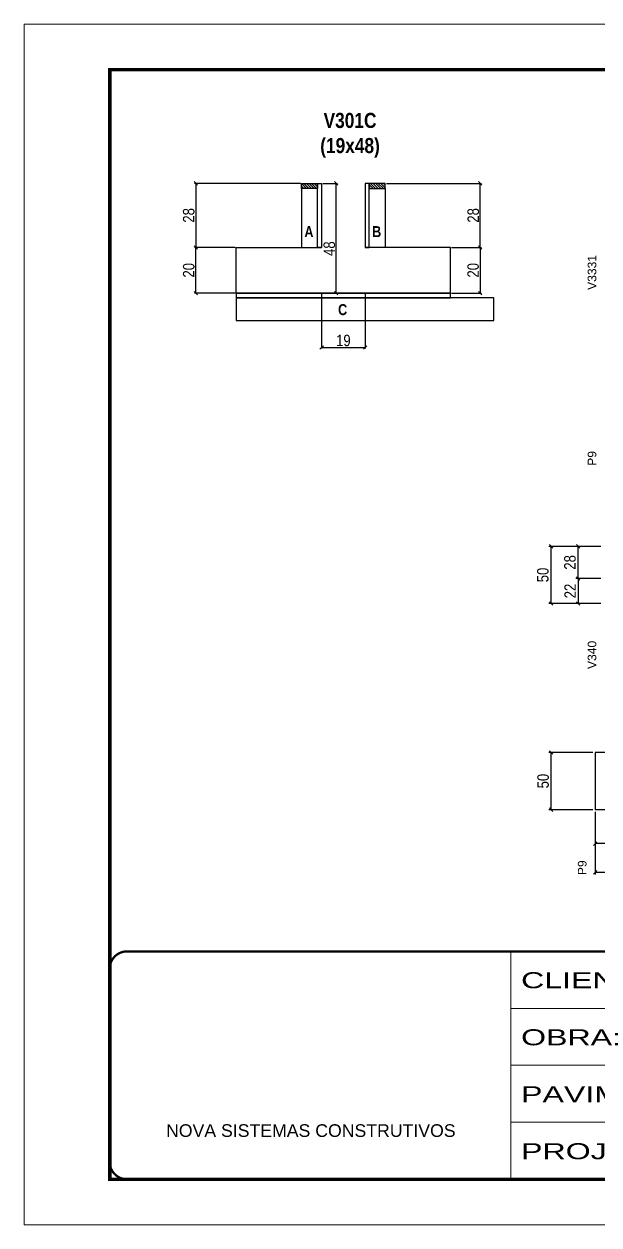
# Model space of a CAD drawing. Extents: x -3394 to 16474, y -5031 to 14397.
# Drawn here: x 5857 to 6360, y 11049 to 12099 of the extents above; entities that cross this region are included whole.
import ezdxf

# ---------------------------------------------------------------- set-up
doc = ezdxf.new("R2010")
doc.units = 0
doc.linetypes.add('CONTINUO', pattern=[0])
doc.linetypes.add('DASHED', pattern=[0.75, 0.5, -0.25])
doc.layers.get('0').update_dxf_attribs({"linetype": 'CONTINUOUS'})
doc.layers.get('Defpoints').update_dxf_attribs({"linetype": 'CONTINUOUS'})
for name, color, linetype in [('barrote', 251, 'CONTINUOUS'), ('COTA', 241, 'CONTINUOUS'), ('detalhes', 4, 'CONTINUOUS'), ('NOMENCLATURA', 7, 'CONTINUOUS'), ('Painéis', 200, 'CONTINUOUS'), ('SARR_2.2x7', 40, 'CONTINUOUS'), ('SARR_3.5x7', 81, 'CONTINUOUS')]:
    doc.layers.add(name, color=color, linetype=linetype)
for name, color, linetype, lineweight in [('CONCRETO', 251, 'CONTINUOUS', 25), ('Folhas', 255, 'CONTINUOUS', 9), ('SARRAFO DE PRESSAO', 251, 'DASHED', 9)]:
    doc.layers.add(name, color=color, linetype=linetype, lineweight=lineweight)
doc.styles.add('ARIAL', font='arial.ttf')
doc.styles.add('COTA TECNICA', font='techl___.ttf', dxfattribs={"height": 10})
doc.styles.add('COTA TECNICA 2X', font='techl___.ttf', dxfattribs={"height": 10})
doc.styles.add('TECNICA', font='techb___.ttf', dxfattribs={"height": 10})
doc.styles.add('Tecnologia', font='')
doc.styles.get('Tecnologia').set_extended_font_data('Forgotten Futurist')
doc.dimstyles.new('PAINEL', dxfattribs={"dimtxt": 10, "dimasz": 3, "dimexe": 3, "dimexo": 3, "dimgap": 3, "dimtad": 1, "dimdec": 1, "dimzin": 12, "dimdsep": 46, "dimtxsty": 'COTA TECNICA', "dimblk1": 'OBLIQUE', "dimblk2": 'OBLIQUE', "dimsah": 1, "dimcen": 0.9, "dimclrd": 4, "dimclre": 4, "dimclrt": 240, "dimadec": 1, "dimazin": 3, "dimtfac": 1, "dimtdec": 1, "dimtmove": 0, "dimatfit": 3, "dimfxl": 1, "dimtolj": 1, "dimtzin": 12, "dimarcsym": 0})
doc.dimstyles.new('SECAO', dxfattribs={"dimscale": 0.333333, "dimtxt": 5, "dimasz": 9, "dimexe": 3, "dimexo": 3, "dimgap": 3, "dimtad": 1, "dimdec": 1, "dimlfac": 0.5, "dimzin": 12, "dimdsep": 46, "dimtxsty": 'COTA TECNICA 2X', "dimblk1": 'OBLIQUE', "dimblk2": 'OBLIQUE', "dimsah": 1, "dimcen": 0.9, "dimclrd": 4, "dimclre": 4, "dimclrt": 240, "dimadec": 1, "dimazin": 3, "dimtfac": 1, "dimtdec": 1, "dimtmove": 0, "dimatfit": 3, "dimfxl": 1, "dimtolj": 1, "dimtzin": 12, "dimarcsym": 0})
pattern_1 = [(135, (39189.597, -111556.5057), (-1.122532015, -1.122532015), [])]

# ---------------------------------------------------------------- blocks, each defined once
blk = doc.blocks.new('9999999999')
at = {"color": 30, "linetype": 'CONTINUO'}
for p, q in [((98564.6, 34230.2), (98564.6, 34429.4)), ((98564.6, 34379.6), (99584, 34379.6)), ((98564.6, 34329.8), (99488, 34329.8)), ((98564.6, 34280), (99488, 34280))]:
    blk.add_line(p, q, dxfattribs=at)
at = {"color": 30, "linetype": 'CONTINUO', "const_width": 2}
blk.add_lwpolyline([(99584, 34230.2), (99584, 34414.4, 0.414214), (99569, 34429.4), (98229, 34429.4, 0.414214), (98214, 34414.4), (98214, 34245.2, 0.414214), (98229, 34230.2), (99584, 34230.2)], format="xyb", dxfattribs=at)
at = {"layer": 'Folhas'}
blk.add_lwpolyline([(98139, 34190.2), (99624, 34190.2), (99624, 35240.2), (98139, 35240.2)], close=True, dxfattribs=at)
at = {"layer": 'Folhas', "color": 30, "const_width": 3}
blk.add_lwpolyline([(98214, 34230.2), (99584, 34230.2), (99584, 35200.2), (98214, 35200.2)], close=True, dxfattribs=at)
at = {"color": 7, "linetype": 'Continuous', "ltscale": 5, "style": 'ARIAL'}
blk.add_text('NOVA SISTEMAS CONSTRUTIVOS', height=11.059, dxfattribs=at).set_placement((98263.2, 34267.2))
at = {"layer": 'Folhas', "color": 7, "style": 'Tecnologia', "width": 1.5}
for s, p in [('CLIENTE:', (98573.7, 34397.2)), ('OBRA:', (98573.7, 34347.3)), ('PAVIMENTO:', (98573.7, 34297.5)), ('PROJETO:', (98573.7, 34247.7))]:
    blk.add_text(s, height=14, dxfattribs=at).set_placement(p)
blk = doc.blocks.new('_Oblique')
at = {"color": 0, "linetype": 'ByBlock', "lineweight": -2}
blk.add_line((-0.5, -0.5), (0.5, 0.5), dxfattribs=at)
blk = doc.blocks.new('*D170')
at = {"layer": 'COTA', "color": 4, "lineweight": -2, "transparency": 16777216}
for p, q in [((6231.1, 11904.1), (6257.2, 11904.1)), ((6256.2, 11904.1), (6256.2, 11864.1)), ((6231.1, 11864.1), (6257.2, 11864.1))]:
    blk.add_line(p, q, dxfattribs=at)
at = {"layer": 'Defpoints', "color": 0, "transparency": 16777216}
for p in [(6230.1, 11904.1), (6230.1, 11864.1), (6256.2, 11864.1)]:
    blk.add_point(p, dxfattribs=at)
at = {"layer": 'COTA', "color": 4, "lineweight": -2, "transparency": 16777216, "xscale": 3, "yscale": 3, "zscale": 3}
for p, rotation in [((6256.2, 11904.1), 90), ((6256.2, 11864.1), 270)]:
    blk.add_blockref('_Oblique', p, dxfattribs=dict(at, rotation=rotation))
at = {"layer": 'COTA', "color": 240, "transparency": 16777216, "insert": (6250, 11884.1), "char_height": 10, "attachment_point": 5, "rotation": 90, "style": 'COTA TECNICA 2X'}
blk.add_mtext('\\A1;20', dxfattribs=at)
blk = doc.blocks.new('*D171')
at = {"layer": 'COTA', "color": 4, "lineweight": -2, "transparency": 16777216}
for p, q in [((6174.1, 11960.1), (6257.2, 11960.1)), ((6256.2, 11904.1), (6256.2, 11960.1)), ((6231.1, 11904.1), (6257.2, 11904.1))]:
    blk.add_line(p, q, dxfattribs=at)
at = {"layer": 'Defpoints', "color": 0, "transparency": 16777216}
for p in [(6173.1, 11960.1), (6256.2, 11960.1), (6230.1, 11904.1)]:
    blk.add_point(p, dxfattribs=at)
at = {"layer": 'COTA', "color": 4, "lineweight": -2, "transparency": 16777216, "xscale": 3, "yscale": 3, "zscale": 3}
for p, rotation in [((6256.2, 11960.1), 90), ((6256.2, 11904.1), 270)]:
    blk.add_blockref('_Oblique', p, dxfattribs=dict(at, rotation=rotation))
at = {"layer": 'COTA', "color": 240, "transparency": 16777216, "insert": (6250.1, 11932.1), "char_height": 10, "attachment_point": 5, "rotation": 90, "style": 'COTA TECNICA 2X'}
blk.add_mtext('\\A1;28', dxfattribs=at)
blk = doc.blocks.new('*D172')
at = {"layer": 'COTA', "color": 4, "lineweight": -2, "transparency": 16777216}
for p, q in [((6041.8, 11904.1), (6006.4, 11904.1)), ((6007.4, 11864.1), (6007.4, 11904.1)), ((6041.8, 11864.1), (6006.4, 11864.1))]:
    blk.add_line(p, q, dxfattribs=at)
at = {"layer": 'Defpoints', "color": 0, "transparency": 16777216}
for p in [(6007.4, 11904.1), (6042.8, 11904.1), (6042.8, 11864.1)]:
    blk.add_point(p, dxfattribs=at)
at = {"layer": 'COTA', "color": 4, "lineweight": -2, "transparency": 16777216, "xscale": 3, "yscale": 3, "zscale": 3}
for p, rotation in [((6007.4, 11904.1), 90), ((6007.4, 11864.1), 270)]:
    blk.add_blockref('_Oblique', p, dxfattribs=dict(at, rotation=rotation))
at = {"layer": 'COTA', "color": 240, "transparency": 16777216, "insert": (6001.3, 11884.1), "char_height": 10, "attachment_point": 5, "rotation": 90, "style": 'COTA TECNICA 2X'}
blk.add_mtext('\\A1;20', dxfattribs=at)
blk = doc.blocks.new('*D173')
at = {"layer": 'COTA', "color": 4, "lineweight": -2, "transparency": 16777216}
for p, q in [((6118.5, 11960.1), (6131.3, 11960.1)), ((6130.3, 11864.1), (6130.3, 11960.1)), ((6118.5, 11864.1), (6131.3, 11864.1))]:
    blk.add_line(p, q, dxfattribs=at)
at = {"layer": 'Defpoints', "color": 0, "transparency": 16777216}
for p in [(6117.5, 11960.1), (6130.3, 11960.1), (6117.5, 11864.1)]:
    blk.add_point(p, dxfattribs=at)
at = {"layer": 'COTA', "color": 4, "lineweight": -2, "transparency": 16777216, "xscale": 3, "yscale": 3, "zscale": 3}
for p, rotation in [((6130.3, 11960.1), 90), ((6130.3, 11864.1), 270)]:
    blk.add_blockref('_Oblique', p, dxfattribs=dict(at, rotation=rotation))
at = {"layer": 'COTA', "color": 240, "transparency": 16777216, "insert": (6124.2, 11903), "char_height": 10, "attachment_point": 5, "rotation": 90, "style": 'COTA TECNICA 2X'}
blk.add_mtext('\\A1;48', dxfattribs=at)
blk = doc.blocks.new('*D174')
at = {"layer": 'COTA', "color": 4, "lineweight": -2, "transparency": 16777216}
for p, q in [((6098.9, 11960.1), (6006.4, 11960.1)), ((6007.4, 11960.1), (6007.4, 11904.1)), ((6041.8, 11904.1), (6006.4, 11904.1))]:
    blk.add_line(p, q, dxfattribs=at)
at = {"layer": 'Defpoints', "color": 0, "transparency": 16777216}
for p in [(6099.9, 11960.1), (6007.4, 11904.1), (6042.8, 11904.1)]:
    blk.add_point(p, dxfattribs=at)
at = {"layer": 'COTA', "color": 4, "lineweight": -2, "transparency": 16777216, "xscale": 3, "yscale": 3, "zscale": 3}
for p, rotation in [((6007.4, 11960.1), 90), ((6007.4, 11904.1), 270)]:
    blk.add_blockref('_Oblique', p, dxfattribs=dict(at, rotation=rotation))
at = {"layer": 'COTA', "color": 240, "transparency": 16777216, "insert": (6001.3, 11932.1), "char_height": 10, "attachment_point": 5, "rotation": 90, "style": 'COTA TECNICA 2X'}
blk.add_mtext('\\A1;28', dxfattribs=at)
blk = doc.blocks.new('*D175')
at = {"layer": 'COTA', "color": 4, "lineweight": -2, "transparency": 16777216}
for p, q in [((6117.5, 11863.1), (6117.5, 11815.6)), ((6155.5, 11863.1), (6155.5, 11815.6)), ((6117.5, 11816.6), (6155.5, 11816.6))]:
    blk.add_line(p, q, dxfattribs=at)
at = {"layer": 'Defpoints', "color": 0, "transparency": 16777216}
for p in [(6117.5, 11864.1), (6155.5, 11864.1), (6155.5, 11816.6)]:
    blk.add_point(p, dxfattribs=at)
at = {"layer": 'COTA', "color": 4, "lineweight": -2, "transparency": 16777216, "xscale": 3, "yscale": 3, "zscale": 3, "rotation": 180}
blk.add_blockref('_Oblique', (6117.5, 11816.6), dxfattribs=at)
at = {"layer": 'COTA', "color": 4, "lineweight": -2, "transparency": 16777216, "xscale": 3, "yscale": 3, "zscale": 3}
blk.add_blockref('_Oblique', (6155.5, 11816.6), dxfattribs=at)
at = {"layer": 'COTA', "color": 240, "transparency": 16777216, "insert": (6136.5, 11822.7), "char_height": 10, "attachment_point": 5, "style": 'COTA TECNICA 2X'}
blk.add_mtext('\\A1;19', dxfattribs=at)
blk = doc.blocks.new('*D197')
at = {"layer": 'COTA', "color": 4, "linetype": 'Continuous', "lineweight": -2, "transparency": 16777216}
for p, q in [((6361.8, 11642.7), (6339.8, 11642.7)), ((6341.8, 11614.7), (6341.8, 11642.7)), ((6361.8, 11614.7), (6339.8, 11614.7))]:
    blk.add_line(p, q, dxfattribs=at)
at = {"layer": 'Defpoints', "color": 0, "linetype": 'Continuous', "transparency": 16777216}
for p in [(6341.8, 11642.7), (6363.8, 11642.7), (6363.8, 11614.7)]:
    blk.add_point(p, dxfattribs=at)
at = {"layer": 'COTA', "color": 4, "linetype": 'Continuous', "lineweight": -2, "transparency": 16777216, "xscale": 3, "yscale": 3, "zscale": 3}
for p, rotation in [((6341.8, 11642.7), 90), ((6341.8, 11614.7), 270)]:
    blk.add_blockref('_Oblique', p, dxfattribs=dict(at, rotation=rotation))
at = {"layer": 'COTA', "color": 240, "linetype": 'Continuous', "transparency": 16777216, "insert": (6334.7, 11628.7), "char_height": 10, "attachment_point": 5, "rotation": 90, "style": 'COTA TECNICA'}
blk.add_mtext('\\A1;28', dxfattribs=at)
blk = doc.blocks.new('*D198')
at = {"layer": 'COTA', "color": 4, "linetype": 'Continuous', "lineweight": -2, "transparency": 16777216}
for p, q in [((6361.8, 11614.7), (6339.8, 11614.7)), ((6341.8, 11614.7), (6341.8, 11592.7)), ((6361.8, 11592.7), (6339.8, 11592.7))]:
    blk.add_line(p, q, dxfattribs=at)
at = {"layer": 'Defpoints', "color": 0, "linetype": 'Continuous', "transparency": 16777216}
for p in [(6363.8, 11614.7), (6341.8, 11592.7), (6363.8, 11592.7)]:
    blk.add_point(p, dxfattribs=at)
at = {"layer": 'COTA', "color": 4, "linetype": 'Continuous', "lineweight": -2, "transparency": 16777216, "xscale": 3, "yscale": 3, "zscale": 3}
for p, rotation in [((6341.8, 11614.7), 90), ((6341.8, 11592.7), 270)]:
    blk.add_blockref('_Oblique', p, dxfattribs=dict(at, rotation=rotation))
at = {"layer": 'COTA', "color": 240, "linetype": 'Continuous', "transparency": 16777216, "insert": (6334.8, 11603.7), "char_height": 10, "attachment_point": 5, "rotation": 90, "style": 'COTA TECNICA'}
blk.add_mtext('\\A1;22', dxfattribs=at)
blk = doc.blocks.new('*D199')
at = {"layer": 'COTA', "color": 4, "linetype": 'Continuous', "lineweight": -2, "transparency": 16777216}
for p, q in [((6361.8, 11642.7), (6316.2, 11642.7)), ((6318.2, 11592.7), (6318.2, 11642.7)), ((6361.8, 11592.7), (6316.2, 11592.7))]:
    blk.add_line(p, q, dxfattribs=at)
at = {"layer": 'Defpoints', "color": 0, "linetype": 'Continuous', "transparency": 16777216}
for p in [(6318.2, 11642.7), (6363.8, 11642.7), (6363.8, 11592.7)]:
    blk.add_point(p, dxfattribs=at)
at = {"layer": 'COTA', "color": 4, "linetype": 'Continuous', "lineweight": -2, "transparency": 16777216, "xscale": 3, "yscale": 3, "zscale": 3}
for p, rotation in [((6318.2, 11642.7), 90), ((6318.2, 11592.7), 270)]:
    blk.add_blockref('_Oblique', p, dxfattribs=dict(at, rotation=rotation))
at = {"layer": 'COTA', "color": 240, "linetype": 'Continuous', "transparency": 16777216, "insert": (6311, 11617.7), "char_height": 10, "attachment_point": 5, "rotation": 90, "style": 'COTA TECNICA'}
blk.add_mtext('\\A1;50', dxfattribs=at)
blk = doc.blocks.new('*D201')
at = {"layer": 'COTA', "color": 4, "linetype": 'Continuous', "lineweight": -2, "transparency": 16777216}
for p, q in [((6356.8, 11410.5), (6356.8, 11380.8)), ((6505.8, 11410.5), (6505.8, 11380.8)), ((6505.8, 11382.8), (6356.8, 11382.8))]:
    blk.add_line(p, q, dxfattribs=at)
at = {"layer": 'Defpoints', "color": 0, "linetype": 'Continuous', "transparency": 16777216}
for p in [(6356.8, 11412.5), (6505.8, 11412.5), (6356.8, 11382.8)]:
    blk.add_point(p, dxfattribs=at)
at = {"layer": 'COTA', "color": 4, "linetype": 'Continuous', "lineweight": -2, "transparency": 16777216, "xscale": 3, "yscale": 3, "zscale": 3, "rotation": 180}
blk.add_blockref('_Oblique', (6356.8, 11382.8), dxfattribs=at)
at = {"layer": 'COTA', "color": 4, "linetype": 'Continuous', "lineweight": -2, "transparency": 16777216, "xscale": 3, "yscale": 3, "zscale": 3}
blk.add_blockref('_Oblique', (6505.8, 11382.8), dxfattribs=at)
at = {"layer": 'COTA', "color": 240, "linetype": 'Continuous', "transparency": 16777216, "insert": (6431.3, 11389.9), "char_height": 10, "attachment_point": 5, "style": 'COTA TECNICA'}
blk.add_mtext('\\A1;149', dxfattribs=at)
blk = doc.blocks.new('*D202')
at = {"layer": 'COTA', "color": 4, "linetype": 'Continuous', "lineweight": -2, "transparency": 16777216}
for p, q in [((6356.8, 11410.5), (6356.8, 11355.7)), ((6627.8, 11410.5), (6627.8, 11355.7)), ((6627.8, 11357.7), (6356.8, 11357.7))]:
    blk.add_line(p, q, dxfattribs=at)
at = {"layer": 'Defpoints', "color": 0, "linetype": 'Continuous', "transparency": 16777216}
for p in [(6356.8, 11412.5), (6627.8, 11412.5), (6356.8, 11357.7)]:
    blk.add_point(p, dxfattribs=at)
at = {"layer": 'COTA', "color": 4, "linetype": 'Continuous', "lineweight": -2, "transparency": 16777216, "xscale": 3, "yscale": 3, "zscale": 3, "rotation": 180}
blk.add_blockref('_Oblique', (6356.8, 11357.7), dxfattribs=at)
at = {"layer": 'COTA', "color": 4, "linetype": 'Continuous', "lineweight": -2, "transparency": 16777216, "xscale": 3, "yscale": 3, "zscale": 3}
blk.add_blockref('_Oblique', (6627.8, 11357.7), dxfattribs=at)
at = {"layer": 'COTA', "color": 240, "linetype": 'Continuous', "transparency": 16777216, "insert": (6492.3, 11364.8), "char_height": 10, "attachment_point": 5, "style": 'COTA TECNICA'}
blk.add_mtext('\\A1;271', dxfattribs=at)
blk = doc.blocks.new('*D203')
at = {"layer": 'COTA', "color": 4, "linetype": 'Continuous', "lineweight": -2, "transparency": 16777216}
for p, q in [((6354.8, 11462.5), (6316.3, 11462.5)), ((6318.3, 11412.5), (6318.3, 11462.5)), ((6354.8, 11412.5), (6316.3, 11412.5))]:
    blk.add_line(p, q, dxfattribs=at)
at = {"layer": 'Defpoints', "color": 0, "linetype": 'Continuous', "transparency": 16777216}
for p in [(6318.3, 11462.5), (6356.8, 11462.5), (6356.8, 11412.5)]:
    blk.add_point(p, dxfattribs=at)
at = {"layer": 'COTA', "color": 4, "linetype": 'Continuous', "lineweight": -2, "transparency": 16777216, "xscale": 3, "yscale": 3, "zscale": 3}
for p, rotation in [((6318.3, 11462.5), 90), ((6318.3, 11412.5), 270)]:
    blk.add_blockref('_Oblique', p, dxfattribs=dict(at, rotation=rotation))
at = {"layer": 'COTA', "color": 240, "linetype": 'Continuous', "transparency": 16777216, "insert": (6311.2, 11437.5), "char_height": 10, "attachment_point": 5, "rotation": 90, "style": 'COTA TECNICA'}
blk.add_mtext('\\A1;50', dxfattribs=at)

msp = doc.modelspace()

# ---------------------------------------------------------------- hatches: boundary and pattern name
at = {"layer": 'SARR_2.2x7'}
h = msp.add_hatch(dxfattribs=at)
h.set_pattern_fill('ANSI31', color=256, scale=0.5, angle=90)
h.set_pattern_definition(pattern_1)
h.paths.add_polyline_path([(6113.87, 11960.06), (6113.87, 11955.66), (6099.87, 11955.66), (6099.87, 11960.06)])
h = msp.add_hatch(dxfattribs=at)
h.set_pattern_fill('ANSI31', color=256, scale=0.5, angle=90)
h.set_pattern_definition(pattern_1)
h.paths.add_polyline_path([(6159.07, 11960.06), (6159.07, 11955.66), (6173.07, 11955.66), (6173.07, 11960.06)])

# ---------------------------------------------------------------- linework, layer by layer
at = {"layer": 'barrote', "elevation": 0}
msp.add_lwpolyline([(6042.81, 11840.06), (6268.23, 11840.06), (6268.23, 11860.06), (6042.81, 11860.06)], close=True, dxfattribs=at)
at = {"layer": 'CONCRETO', "linetype": 'Continuous'}
for p, q in [((6117.47, 11960.06), (6117.47, 11908.06)), ((6155.47, 11960.06), (6155.47, 11904.06)), ((6042.84, 11864.06), (6042.84, 11904.06)), ((6042.84, 11904.06), (6117.47, 11904.06)), ((6230.09, 11904.06), (6155.47, 11904.06)), ((6230.09, 11864.06), (6230.09, 11904.06)), ((6042.81, 11864.06), (6230.09, 11864.06))]:
    msp.add_line(p, q, dxfattribs=at)
at = {"layer": 'Painéis', "linetype": 'Continuous'}
for p, q in [((6155.47, 11908.06), (6155.47, 11904.06)), ((6627.78, 11462.5), (6356.78, 11462.5)), ((6356.78, 11462.5), (6356.78, 11412.5)), ((6627.78, 11412.5), (6356.78, 11412.5))]:
    msp.add_line(p, q, dxfattribs=at)
for points in [[(6113.87, 11904.06), (6113.87, 11960.06), (6117.47, 11960.06), (6117.47, 11904.06)], [(6159.07, 11904.06), (6159.07, 11960.06), (6155.47, 11960.06), (6155.47, 11904.06)], [(6042.81, 11864.06), (6042.81, 11860.06), (6230.09, 11860.06), (6230.09, 11864.06)]]:
    msp.add_lwpolyline(points, close=True, dxfattribs=at)
at = {"layer": 'SARR_2.2x7', "elevation": 0}
for points in [[(6099.87, 11960.06), (6113.87, 11960.06), (6113.87, 11955.66), (6099.87, 11955.66)], [(6173.07, 11960.06), (6159.07, 11960.06), (6159.07, 11955.66), (6173.07, 11955.66)]]:
    msp.add_lwpolyline(points, close=True, dxfattribs=at)
at = {"layer": 'SARR_3.5x7'}
for points in [[(6113.87, 11955.66), (6099.87, 11955.66), (6099.87, 11904.06), (6113.87, 11904.06)], [(6159.07, 11955.66), (6173.07, 11955.66), (6173.07, 11904.06), (6159.07, 11904.06)]]:
    msp.add_lwpolyline(points, close=True, dxfattribs=at)

# ---------------------------------------------------------------- block references
at = {"layer": 'SARRAFO DE PRESSAO', "color": 6, "linetype": 'ByBlock'}
msp.add_blockref('9999999999', (-92281.77, -23140.8), dxfattribs=at)

# ---------------------------------------------------------------- texts
at = {"layer": 'detalhes', "style": 'TECNICA'}
for s, p in [('A', (6102.43, 11913.08)), ('B', (6161.69, 11913.08)), ('C', (6131.88, 11844.9))]:
    msp.add_text(s, height=9.6, dxfattribs=at).set_placement(p)
at = {"layer": 'NOMENCLATURA', "linetype": 'Continuous', "style": 'ARIAL'}
for s, p in [('V3331', (6357.73, 11866.93, 0)), ('P9', (6357.73, 11713.15, 0)), ('V340', (6357.73, 11535.46, 0)), ('P9', (6349.13, 11355.27, 0))]:
    msp.add_text(s, height=7.567, rotation=90, dxfattribs=at).set_placement(p)
at = {"layer": 'NOMENCLATURA', "insert": (6142.33, 12021.73), "char_height": 13.2, "attachment_point": 2, "style": 'TECNICA'}
msp.add_mtext_dynamic_manual_height_columns('V301C\\P(19x48)', width=13.2, gutter_width=1, heights=[0], dxfattribs=at)

# ---------------------------------------------------------------- dimensions: what is measured, and where the dimension line sits
at = {"layer": 'COTA'}
for base, p1, p2, picture, middle in [((6007.44, 11904.06), (6099.87, 11960.06), (6042.84, 11904.06), '*D174', (6001.34, 11932.06)), ((6256.15, 11960.06), (6230.09, 11904.06), (6173.07, 11960.06), '*D171', (6250.06, 11932.06)), ((6007.44, 11904.06), (6042.84, 11864.06), (6042.84, 11904.06), '*D172', (6001.33, 11884.06)), ((6256.15, 11864.06), (6230.09, 11904.06), (6230.09, 11864.06), '*D170', (6250.05, 11884.06))]:
    dim = msp.add_linear_dim(base=base, p1=p1, p2=p2, angle=90, dimstyle='SECAO', dxfattribs=at)
    dim.commit()
    dim.dimension.update_dxf_attribs({"geometry": picture, "text_midpoint": middle})
dim = msp.add_linear_dim(base=(6130.26, 11960.06), p1=(6117.47, 11864.06), p2=(6117.47, 11960.06), angle=90, dimstyle='SECAO', dxfattribs=at)
dim.commit()
dim.dimension.update_dxf_attribs({"geometry": '*D173', "text_midpoint": (6130.26, 11903), "dimtype": 160})
dim = msp.add_linear_dim(base=(6155.47, 11816.57), p1=(6117.47, 11864.06), p2=(6155.47, 11864.06), dimstyle='SECAO', dxfattribs=at)
dim.commit()
dim.dimension.update_dxf_attribs({"geometry": '*D175', "text_midpoint": (6136.47, 11822.66)})
at = {"layer": 'COTA', "linetype": 'Continuous'}
for base, p1, p2, angle, picture, middle in [((6318.15, 11642.69), (6363.78, 11592.69), (6363.78, 11642.69), 90, '*D199', (6311.04, 11617.69)), ((6341.77, 11642.69), (6363.78, 11614.69), (6363.78, 11642.69), 270, '*D197', (6334.68, 11628.69)), ((6341.77, 11592.69), (6363.78, 11614.69), (6363.78, 11592.69), 90, '*D198', (6334.77, 11603.69)), ((6356.78, 11382.76), (6505.78, 11412.5), (6356.78, 11412.5), 180, '*D201', (6431.28, 11389.87)), ((6356.78, 11357.7), (6627.78, 11412.5), (6356.78, 11412.5), 180, '*D202', (6492.28, 11364.78))]:
    dim = msp.add_linear_dim(base=base, p1=p1, p2=p2, angle=angle, dimstyle='PAINEL', override={"dimexe": 2, "dimexo": 2, "dimgap": 2, "dimadec": 8, "dimtix": 1, "dimatfit": 2, "dimldrblk": 'Oblique'}, dxfattribs=at)
    dim.commit()
    dim.dimension.update_dxf_attribs({"geometry": picture, "text_midpoint": middle})
dim = msp.add_linear_dim(base=(6318.26, 11462.5), p1=(6356.78, 11412.5), p2=(6356.78, 11462.5), angle=90, dimstyle='PAINEL', override={"dimexe": 2, "dimexo": 2, "dimgap": 2, "dimadec": 8, "dimtix": 1, "dimatfit": 2, "dimldrblk": 'Oblique'}, dxfattribs=at)
dim.commit()
dim.dimension.update_dxf_attribs({"geometry": '*D203', "text_midpoint": (6318.26, 11437.5), "dimtype": 160})

doc.saveas('drawing.dxf')
